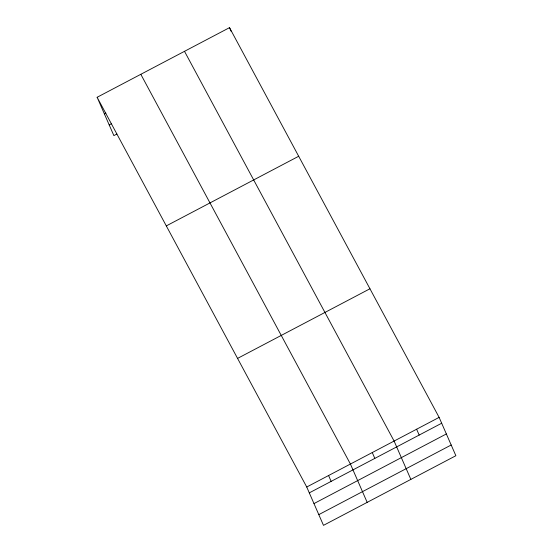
<?xml version="1.0" encoding="UTF-8"?>
<svg xmlns="http://www.w3.org/2000/svg" width="553" height="553" viewBox="0 0 553 553"><rect width="100%" height="100%" fill="white"/><g stroke="black" fill="none" stroke-linecap="round" stroke-linejoin="round"><path stroke-width="0.83" d="M97.128 97.28L229.516 27.65L439.123 417.384L455.872 455.72L323.484 525.35L306.735 487.013L97.128 97.28L113.877 135.616L116.89 134.033M104.372 113.856L105.879 113.061M109.197 124.895L111.457 123.706M166.301 225.894L298.682 156.264M237.569 358.399L369.95 288.77M306.735 487.013L439.123 417.384M309.293 492.868L441.681 423.232M313.98 503.589L446.361 433.953M318.805 514.629L451.186 444.999M184.502 51.325L394.109 441.059L410.858 479.396M140.815 74.302L350.422 464.036L367.171 502.373M416.616 429.218L419.174 435.073M229.516 27.65L231.113 31.307M372.266 452.548L374.823 458.396M328.579 475.525L331.136 481.38"/></g></svg>
